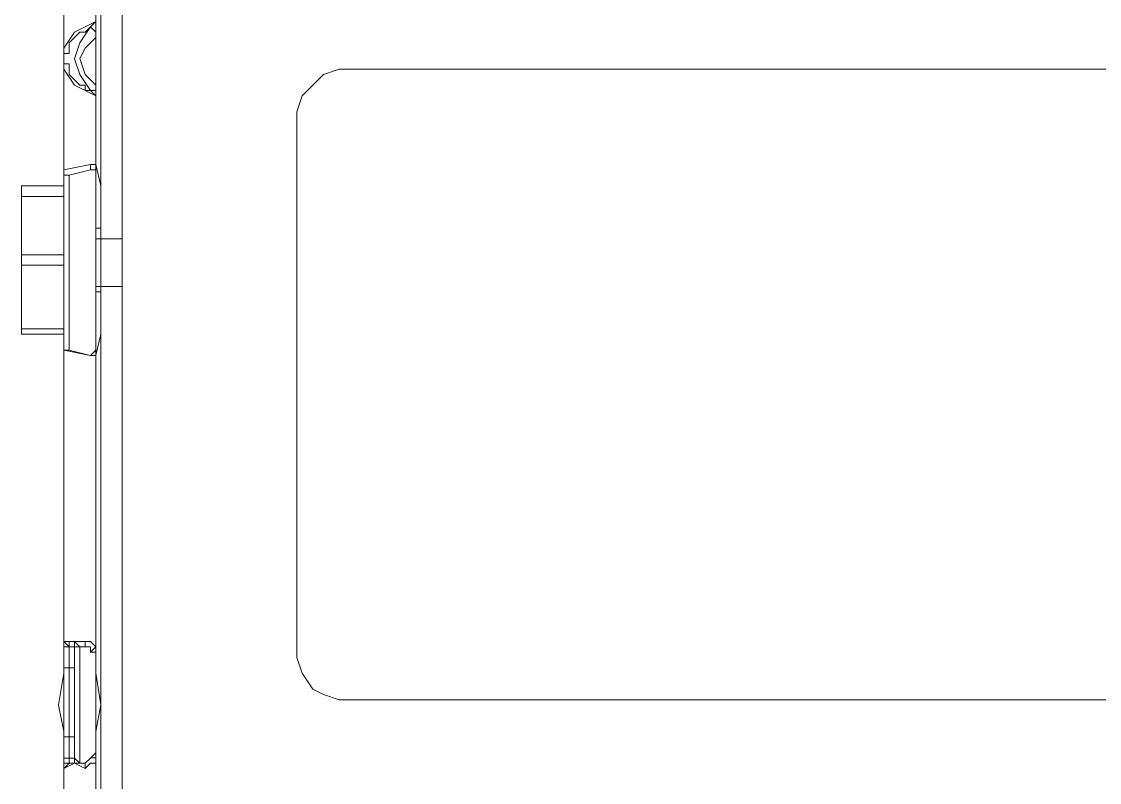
# Model space of a CAD drawing. Header units: millimetres. Extents: x 3165 to 8716, y -1118 to 2802.
# Drawn here: x 5802.1 to 5856.6, y 1619.8 to 1658.3 of the extents above; entities that cross this region are included whole.
import ezdxf

# ---------------------------------------------------------------- set-up
doc = ezdxf.new("R2010")
doc.units = ezdxf.units.MM
doc.linetypes.add('PDF_IMPORT', pattern=[1, 0.8, -0.2])
doc.layers.add('PDF_Geometry', color=7, linetype='Continuous', true_color=0x1f1916)

msp = doc.modelspace()

# ---------------------------------------------------------------- linework, layer by layer
at = {"layer": 'PDF_Geometry', "color": 0, "linetype": 'PDF_IMPORT', "lineweight": 15, "ltscale": 0.287125}
msp.add_lwpolyline([(5804.271, 1612.493), (5804.271, 1694.691)], dxfattribs=at)
at = {"layer": 'PDF_Geometry', "color": 0, "lineweight": 15}
for points in [[(5807.213, 1680.23), (5806.142, 1680.23), (5806.142, 1679.962), (5806.142, 1647.834), (5806.142, 1647.297), (5807.213, 1647.297)], [(5807.213, 1680.231), (5807.213, 1647.299), (5807.213, 1644.889), (5807.213, 1612.493), (5807.213, 1612.225), (5807.481, 1611.958), (5807.481, 1611.69), (5807.749, 1611.422), (5808.016, 1611.422), (5808.284, 1611.154), (5808.552, 1611.154), (5814.441, 1611.154)], [(5804.269, 1656.938), (5804.269, 1655.867), (5804.806, 1655.064), (5805.876, 1654.529), (5804.806, 1655.064), (5804.269, 1655.867), (5804.806, 1655.064), (5805.876, 1654.529), (5804.806, 1655.064), (5804.269, 1655.867), (5804.806, 1655.064), (5805.876, 1654.529), (5804.806, 1655.064), (5804.269, 1655.867), (5804.806, 1655.064), (5805.876, 1654.529), (5804.806, 1655.064), (5804.269, 1655.867), (5804.806, 1655.064), (5805.876, 1654.529), (5804.806, 1655.064), (5804.269, 1655.867), (5804.806, 1655.064), (5805.876, 1654.529), (5804.806, 1655.064), (5804.269, 1655.867), (5804.806, 1655.064), (5805.876, 1654.529), (5804.806, 1655.064), (5804.269, 1655.867), (5804.806, 1655.064), (5805.876, 1654.529), (5804.806, 1655.064), (5804.269, 1655.867), (5804.806, 1655.064), (5805.876, 1654.529), (5804.806, 1655.064), (5804.269, 1655.867), (5804.806, 1655.064), (5805.876, 1654.529), (5804.806, 1655.064), (5804.269, 1655.867), (5804.806, 1655.064), (5805.876, 1654.529), (5805.609, 1654.796), (5805.341, 1654.796), (5805.341, 1655.064), (5805.072, 1655.064), (5804.806, 1655.332), (5804.537, 1655.6), (5804.537, 1656.135), (5804.269, 1656.135), (5804.269, 1656.67), (5804.537, 1656.67), (5804.537, 1657.207), (5804.806, 1657.473), (5805.072, 1657.742), (5805.341, 1657.742), (5805.609, 1658.01), (5805.876, 1658.277), (5804.806, 1657.742), (5804.269, 1656.938), (5804.806, 1657.742), (5805.876, 1658.277), (5804.806, 1657.742), (5804.269, 1656.938), (5804.806, 1657.742), (5805.876, 1658.277), (5804.806, 1657.742), (5804.269, 1656.938), (5804.806, 1657.742), (5805.876, 1658.277), (5804.806, 1657.742), (5804.269, 1656.938), (5804.806, 1657.742), (5805.876, 1658.277), (5804.806, 1657.742), (5804.269, 1656.938), (5804.806, 1657.742), (5805.876, 1658.277), (5804.806, 1657.742), (5804.269, 1656.938), (5804.806, 1657.742), (5805.876, 1658.277), (5804.806, 1657.742), (5804.269, 1656.938), (5804.806, 1657.742), (5805.876, 1658.277), (5804.806, 1657.742), (5804.269, 1656.938), (5804.806, 1657.742), (5805.876, 1658.277), (5804.806, 1657.742), (5804.269, 1656.938), (5804.806, 1657.742), (5805.876, 1658.277), (5804.806, 1657.742), (5804.269, 1656.938), (5804.806, 1657.742), (5805.876, 1658.277), (5804.806, 1657.742), (5804.269, 1656.938), (5804.269, 1678.09)], [(5804.271, 1655.868), (5804.271, 1656.94), (5804.271, 1678.091)], [(5805.876, 1659.081), (5805.876, 1658.278), (5805.876, 1657.743), (5805.876, 1657.475), (5805.341, 1656.94), (5805.072, 1656.405), (5805.341, 1655.601), (5805.876, 1655.065)], [(5805.876, 1657.476), (5805.876, 1657.744), (5805.876, 1658.279)], [(5805.876, 1657.742), (5805.609, 1658.01), (5805.072, 1657.207), (5804.806, 1656.403), (5805.072, 1655.6), (5805.609, 1654.796), (5805.876, 1654.796), (5805.876, 1655.064)], [(5805.878, 1657.205), (5805.878, 1657.472), (5805.878, 1657.74)], [(5804.269, 1655.868), (5804.269, 1650.781), (5805.609, 1651.049)], [(5804.271, 1650.782), (5804.271, 1655.87)], [(5805.878, 1655.062), (5805.878, 1655.599)], [(5805.876, 1655.333), (5805.876, 1655.065), (5805.876, 1654.53), (5805.876, 1651.049)], [(5805.876, 1654.531), (5805.876, 1655.066)], [(5805.877, 1654.53), (5805.877, 1654.797), (5805.61, 1654.797)], [(5805.877, 1651.05), (5805.877, 1654.531)], [(5804.269, 1650.781), (5804.269, 1650.513)], [(5804.271, 1650.781), (5804.271, 1650.513), (5804.539, 1650.513)], [(5804.271, 1650.781), (5804.271, 1650.513), (5804.539, 1650.513)], [(5804.271, 1650.781), (5804.271, 1650.513), (5804.539, 1650.513)], [(5804.271, 1650.781), (5804.271, 1650.513), (5804.539, 1650.513)], [(5804.271, 1650.781), (5804.271, 1650.513), (5804.539, 1650.513)], [(5804.271, 1650.781), (5804.271, 1650.513), (5804.539, 1650.513)], [(5804.271, 1650.781), (5804.271, 1650.513), (5804.539, 1650.513)], [(5804.271, 1650.781), (5804.271, 1650.513), (5804.539, 1650.513)], [(5804.271, 1650.781), (5804.271, 1650.513), (5804.539, 1650.513)], [(5804.271, 1650.781), (5804.271, 1650.513), (5804.539, 1650.513)], [(5804.271, 1650.781), (5804.271, 1650.513), (5804.539, 1650.513)], [(5804.271, 1650.781), (5804.271, 1650.513), (5804.539, 1650.513)], [(5804.271, 1650.781), (5804.271, 1650.513), (5804.539, 1650.513)], [(5804.271, 1650.781), (5804.271, 1650.513), (5804.539, 1650.513)], [(5804.271, 1650.781), (5804.271, 1650.513), (5804.539, 1650.513)], [(5804.271, 1650.781), (5804.271, 1650.513), (5804.539, 1650.513)], [(5804.271, 1650.781), (5804.271, 1650.513), (5804.539, 1650.513)], [(5804.271, 1650.781), (5804.271, 1650.513)], [(5805.876, 1647.3), (5805.876, 1647.836), (5805.876, 1650.781), (5805.609, 1650.781), (5804.537, 1650.513), (5804.537, 1641.678), (5805.609, 1641.409), (5805.876, 1641.678), (5805.876, 1644.622), (5805.876, 1644.89)], [(5805.61, 1650.781), (5805.877, 1650.781), (5805.877, 1651.049)], [(5805.877, 1651.048), (5805.61, 1651.048)], [(5805.877, 1651.048), (5805.61, 1651.048)], [(5805.877, 1651.048), (5805.61, 1651.048)], [(5805.877, 1651.048), (5805.61, 1651.048)], [(5805.877, 1651.048), (5805.61, 1651.048)], [(5805.877, 1651.048), (5805.61, 1651.048)], [(5805.877, 1651.048), (5805.61, 1651.048)], [(5805.877, 1651.048), (5805.61, 1651.048)], [(5805.877, 1651.048), (5805.61, 1651.048)], [(5805.877, 1651.048), (5805.61, 1651.048)], [(5805.877, 1651.048), (5805.61, 1651.048)], [(5805.877, 1651.048), (5805.61, 1651.048)], [(5805.877, 1651.048), (5805.61, 1651.048)], [(5805.877, 1651.048), (5805.61, 1651.048)], [(5805.877, 1651.048), (5805.61, 1651.048)], [(5805.877, 1651.048), (5805.61, 1651.048)], [(5805.877, 1651.048), (5805.61, 1651.048)], [(5805.61, 1650.78), (5805.61, 1651.048)], [(5806.144, 1647.836), (5806.144, 1649.978), (5805.876, 1651.049)], [(5806.144, 1647.836), (5806.144, 1649.978), (5805.876, 1651.049)], [(5806.144, 1647.836), (5806.144, 1649.978), (5805.876, 1651.049)], [(5806.144, 1647.836), (5806.144, 1649.978), (5805.876, 1651.049)], [(5806.144, 1647.836), (5806.144, 1649.978), (5805.876, 1651.049)], [(5806.144, 1647.836), (5806.144, 1649.978), (5805.876, 1651.049)], [(5806.144, 1647.836), (5806.144, 1649.978), (5805.876, 1651.049)], [(5806.144, 1647.836), (5806.144, 1649.978), (5805.876, 1651.049)], [(5806.144, 1647.836), (5806.144, 1649.978), (5805.876, 1651.049)], [(5806.144, 1647.836), (5806.144, 1649.978), (5805.876, 1651.049)], [(5806.144, 1647.836), (5806.144, 1649.978), (5805.876, 1651.049)], [(5806.144, 1647.836), (5806.144, 1649.978), (5805.876, 1651.049)], [(5806.144, 1647.836), (5806.144, 1649.978), (5805.876, 1651.049)], [(5806.144, 1647.836), (5806.144, 1649.978), (5805.876, 1651.049)], [(5806.144, 1647.836), (5806.144, 1649.978), (5805.876, 1651.049)], [(5806.144, 1647.836), (5806.144, 1649.978), (5805.876, 1651.049)], [(5806.144, 1647.836), (5806.144, 1649.978), (5805.876, 1651.049)], [(5805.876, 1650.781), (5805.876, 1651.049)], [(5804.54, 1650.513), (5804.272, 1650.513), (5804.272, 1641.944), (5804.272, 1641.678), (5804.54, 1641.678)], [(5802.13, 1648.641), (5802.13, 1649.979), (5802.13, 1649.444)], [(5804.272, 1649.979), (5802.13, 1649.979)], [(5804.272, 1649.444), (5802.13, 1649.444), (5802.13, 1648.641), (5802.13, 1647.301)], [(5806.145, 1647.838), (5805.877, 1647.838)], [(5802.13, 1646.498), (5802.13, 1647.301), (5802.13, 1644.892), (5802.13, 1645.963)], [(5806.144, 1644.89), (5805.876, 1644.89), (5805.876, 1647.3), (5806.144, 1647.3)], [(5806.142, 1647.297), (5806.142, 1644.888), (5807.213, 1644.888)], [(5804.272, 1646.498), (5802.13, 1646.498), (5802.13, 1645.963), (5804.272, 1645.963)], [(5802.13, 1644.892), (5802.13, 1643.82), (5802.13, 1642.75), (5804.272, 1642.75)], [(5806.141, 1644.888), (5806.141, 1644.353), (5806.141, 1612.492), (5807.211, 1612.492)], [(5806.145, 1644.357), (5806.145, 1644.624), (5805.877, 1644.624)], [(5805.877, 1641.412), (5806.145, 1642.483), (5806.145, 1644.358)], [(5805.877, 1641.412), (5806.145, 1642.483), (5806.145, 1644.358)], [(5805.877, 1641.412), (5806.145, 1642.483), (5806.145, 1644.358)], [(5805.877, 1641.412), (5806.145, 1642.483), (5806.145, 1644.358)], [(5805.877, 1641.412), (5806.145, 1642.483), (5806.145, 1644.358)], [(5805.877, 1641.412), (5806.145, 1642.483), (5806.145, 1644.358)], [(5805.877, 1641.412), (5806.145, 1642.483), (5806.145, 1644.358)], [(5805.877, 1641.412), (5806.145, 1642.483), (5806.145, 1644.358)], [(5805.877, 1641.412), (5806.145, 1642.483), (5806.145, 1644.358)], [(5805.877, 1641.412), (5806.145, 1642.483), (5806.145, 1644.358)], [(5805.877, 1641.412), (5806.145, 1642.483), (5806.145, 1644.358)], [(5805.877, 1641.412), (5806.145, 1642.483), (5806.145, 1644.358)], [(5805.877, 1641.412), (5806.145, 1642.483), (5806.145, 1644.358)], [(5805.877, 1641.412), (5806.145, 1642.483), (5806.145, 1644.358)], [(5805.877, 1641.412), (5806.145, 1642.483), (5806.145, 1644.358)], [(5805.877, 1641.412), (5806.145, 1642.483), (5806.145, 1644.358)], [(5805.877, 1641.412), (5806.145, 1642.483), (5806.145, 1644.358)], [(5802.13, 1642.75), (5802.13, 1642.482), (5802.13, 1643.82)], [(5802.13, 1642.482), (5804.272, 1642.482)], [(5804.269, 1641.946), (5804.269, 1641.679)], [(5805.609, 1641.409), (5804.269, 1641.678), (5804.269, 1626.952), (5804.806, 1626.952), (5805.341, 1626.952)], [(5804.539, 1626.685), (5804.271, 1626.953), (5804.271, 1641.679)], [(5804.539, 1641.678), (5804.271, 1641.678)], [(5804.539, 1641.678), (5804.271, 1641.678)], [(5804.539, 1641.678), (5804.271, 1641.678)], [(5804.539, 1641.678), (5804.271, 1641.678)], [(5804.539, 1641.678), (5804.271, 1641.678)], [(5804.539, 1641.678), (5804.271, 1641.678)], [(5804.539, 1641.678), (5804.271, 1641.678)], [(5804.539, 1641.678), (5804.271, 1641.678)], [(5804.539, 1641.678), (5804.271, 1641.678)], [(5804.539, 1641.678), (5804.271, 1641.678)], [(5804.539, 1641.678), (5804.271, 1641.678)], [(5804.539, 1641.678), (5804.271, 1641.678)], [(5804.539, 1641.678), (5804.271, 1641.678)], [(5804.539, 1641.678), (5804.271, 1641.678)], [(5804.539, 1641.678), (5804.271, 1641.678)], [(5804.539, 1641.678), (5804.271, 1641.678)], [(5804.539, 1641.678), (5804.271, 1641.678)], [(5805.61, 1641.409), (5805.877, 1641.409), (5805.877, 1626.684), (5805.877, 1626.417)], [(5805.61, 1641.408), (5805.877, 1641.408)], [(5805.61, 1641.408), (5805.877, 1641.408)], [(5805.61, 1641.408), (5805.877, 1641.408)], [(5805.61, 1641.408), (5805.877, 1641.408)], [(5805.61, 1641.408), (5805.877, 1641.408)], [(5805.61, 1641.408), (5805.877, 1641.408)], [(5805.61, 1641.408), (5805.877, 1641.408)], [(5805.61, 1641.408), (5805.877, 1641.408)], [(5805.61, 1641.408), (5805.877, 1641.408)], [(5805.61, 1641.408), (5805.877, 1641.408)], [(5805.61, 1641.408), (5805.877, 1641.408)], [(5805.61, 1641.408), (5805.877, 1641.408)], [(5805.61, 1641.408), (5805.877, 1641.408)], [(5805.61, 1641.408), (5805.877, 1641.408)], [(5805.61, 1641.408), (5805.877, 1641.408)], [(5805.61, 1641.408), (5805.877, 1641.408)], [(5805.61, 1641.408), (5805.877, 1641.408)], [(5805.876, 1641.409), (5805.876, 1641.678)], [(5805.877, 1641.413), (5805.877, 1626.421), (5805.877, 1625.349), (5806.145, 1623.743), (5805.877, 1622.404), (5805.877, 1621.065), (5805.877, 1622.404), (5806.145, 1623.743), (5805.877, 1625.349), (5805.877, 1626.421), (5805.877, 1625.349), (5806.145, 1623.743), (5805.877, 1622.404), (5805.877, 1621.065), (5805.877, 1622.404), (5806.145, 1623.743), (5805.877, 1625.349), (5805.877, 1626.421), (5805.877, 1625.349), (5806.145, 1623.743), (5805.877, 1622.404), (5805.877, 1621.065), (5805.877, 1622.404), (5806.145, 1623.743), (5805.877, 1625.349), (5805.877, 1626.421), (5805.877, 1625.349), (5806.145, 1623.743), (5805.877, 1622.404), (5805.877, 1621.065), (5805.877, 1622.404), (5806.145, 1623.743), (5805.877, 1625.349), (5805.877, 1626.421), (5805.877, 1625.349), (5806.145, 1623.743), (5805.877, 1622.404), (5805.877, 1621.065), (5805.877, 1622.404), (5806.145, 1623.743), (5805.877, 1625.349), (5805.877, 1626.421), (5805.877, 1625.349), (5806.145, 1623.743), (5805.877, 1622.404), (5805.877, 1621.065), (5805.877, 1622.404), (5806.145, 1623.743), (5805.877, 1625.349), (5805.877, 1626.421), (5805.877, 1625.349), (5806.145, 1623.743), (5805.877, 1622.404), (5805.877, 1621.065), (5805.877, 1622.404), (5806.145, 1623.743), (5805.877, 1625.349), (5805.877, 1626.421), (5805.877, 1625.349), (5806.145, 1623.743), (5805.877, 1622.404), (5805.877, 1621.065), (5805.877, 1622.404), (5806.145, 1623.743), (5805.877, 1625.349), (5805.877, 1626.421), (5805.877, 1625.349), (5806.145, 1623.743), (5805.877, 1622.404), (5805.877, 1621.065), (5805.877, 1622.404), (5806.145, 1623.743), (5805.877, 1625.349), (5805.877, 1626.421), (5805.877, 1625.349), (5806.145, 1623.743), (5805.877, 1622.404), (5805.877, 1621.065), (5805.877, 1622.404), (5806.145, 1623.743), (5805.877, 1625.349), (5805.877, 1626.421), (5805.877, 1625.349), (5806.145, 1623.743), (5805.877, 1622.404), (5805.877, 1621.065), (5805.877, 1615.175)], [(5804.806, 1621.061), (5804.806, 1622.133), (5804.806, 1623.739), (5804.806, 1625.614), (5804.537, 1625.614), (5804.269, 1625.614), (5804.269, 1625.346), (5804.002, 1623.739), (5804.269, 1622.4), (5804.269, 1625.346), (5804.269, 1626.684), (5804.537, 1626.684), (5804.537, 1626.952), (5804.537, 1626.684), (5804.537, 1626.952), (5804.537, 1626.684), (5804.537, 1626.952), (5804.537, 1626.684), (5804.537, 1626.952), (5804.537, 1626.684), (5804.537, 1626.952), (5804.537, 1626.684), (5804.537, 1626.952), (5804.537, 1626.684), (5804.537, 1626.952), (5804.537, 1626.684), (5804.537, 1626.952), (5804.537, 1626.684), (5804.537, 1626.952), (5804.537, 1626.684), (5804.537, 1626.952)], [(5804.806, 1626.952), (5804.806, 1626.684), (5804.806, 1626.952), (5804.806, 1626.684), (5804.806, 1626.952), (5804.806, 1626.684), (5804.806, 1626.952), (5804.806, 1626.684), (5804.806, 1626.952), (5804.806, 1626.684), (5804.806, 1626.952), (5804.806, 1626.684), (5804.806, 1626.952), (5804.806, 1626.684), (5804.806, 1626.952), (5804.806, 1626.684), (5804.806, 1626.952), (5804.806, 1626.684), (5804.806, 1626.952), (5804.806, 1626.684), (5804.806, 1626.952), (5804.806, 1626.684), (5804.537, 1626.684), (5804.537, 1626.952), (5804.269, 1626.952)], [(5804.271, 1626.952), (5804.271, 1626.684)], [(5804.271, 1626.952), (5804.271, 1626.684)], [(5804.271, 1626.952), (5804.271, 1626.684)], [(5804.271, 1626.952), (5804.271, 1626.684)], [(5804.271, 1626.952), (5804.271, 1626.684)], [(5804.271, 1626.952), (5804.271, 1626.684)], [(5804.271, 1626.952), (5804.271, 1626.684)], [(5804.271, 1626.952), (5804.271, 1626.684)], [(5804.271, 1626.952), (5804.271, 1626.684)], [(5804.271, 1626.952), (5804.271, 1626.684)], [(5804.271, 1626.952), (5804.271, 1626.684)], [(5804.271, 1626.952), (5804.271, 1626.684)], [(5804.271, 1626.952), (5804.271, 1626.684)], [(5804.271, 1626.952), (5804.271, 1626.684)], [(5804.271, 1626.952), (5804.271, 1626.684)], [(5804.271, 1626.952), (5804.271, 1626.684)], [(5804.271, 1626.952), (5804.271, 1626.684)], [(5804.271, 1626.952), (5804.539, 1626.952)], [(5804.806, 1625.614), (5804.806, 1626.684), (5804.537, 1626.684), (5804.537, 1625.614), (5804.537, 1622.133), (5804.537, 1621.061), (5804.537, 1620.793), (5804.537, 1621.061), (5804.537, 1620.793), (5804.537, 1621.061), (5804.537, 1620.793), (5804.537, 1621.061), (5804.537, 1620.793), (5804.537, 1621.061), (5804.537, 1620.793), (5804.537, 1621.061), (5804.537, 1620.793), (5804.537, 1621.061), (5804.537, 1620.793), (5804.537, 1621.061), (5804.537, 1620.793), (5804.537, 1621.061), (5804.537, 1620.793)], [(5804.539, 1626.684), (5804.539, 1626.952)], [(5805.072, 1620.793), (5804.806, 1621.061), (5804.806, 1626.684), (5805.072, 1626.684)], [(5804.807, 1626.952), (5805.074, 1626.684)], [(5804.807, 1626.952), (5805.074, 1626.684)], [(5804.807, 1626.952), (5805.074, 1626.684)], [(5804.807, 1626.952), (5805.074, 1626.684)], [(5804.807, 1626.952), (5805.074, 1626.684)], [(5804.807, 1626.952), (5805.074, 1626.684)], [(5804.807, 1626.952), (5805.074, 1626.684)], [(5804.807, 1626.952), (5805.074, 1626.684)], [(5804.807, 1626.952), (5805.074, 1626.684)], [(5804.807, 1626.952), (5805.074, 1626.684)], [(5804.807, 1626.952), (5805.074, 1626.684)], [(5804.807, 1626.952), (5805.074, 1626.684)], [(5804.807, 1626.952), (5805.074, 1626.684)], [(5804.807, 1626.952), (5805.074, 1626.684)], [(5804.807, 1626.952), (5805.074, 1626.684)], [(5804.807, 1626.952), (5805.074, 1626.684)], [(5804.807, 1626.952), (5805.074, 1626.684)], [(5804.807, 1626.684), (5804.807, 1626.952)], [(5805.878, 1626.149), (5805.878, 1626.417), (5805.611, 1626.417), (5805.611, 1626.684), (5805.343, 1626.684), (5805.075, 1626.684), (5805.075, 1620.793), (5805.343, 1620.793), (5805.611, 1621.061), (5805.878, 1621.33)], [(5805.876, 1626.684), (5805.609, 1626.952), (5805.341, 1626.952)], [(5805.876, 1626.684), (5805.609, 1626.952), (5805.341, 1626.952)], [(5805.876, 1626.684), (5805.609, 1626.952), (5805.341, 1626.952)], [(5805.876, 1626.684), (5805.609, 1626.952), (5805.341, 1626.952)], [(5805.876, 1626.684), (5805.609, 1626.952), (5805.341, 1626.952)], [(5805.876, 1626.684), (5805.609, 1626.952), (5805.341, 1626.952)], [(5805.876, 1626.684), (5805.609, 1626.952), (5805.341, 1626.952)], [(5805.876, 1626.684), (5805.609, 1626.952), (5805.341, 1626.952)], [(5805.876, 1626.684), (5805.609, 1626.952), (5805.341, 1626.952)], [(5805.876, 1626.684), (5805.609, 1626.952), (5805.341, 1626.952)], [(5805.876, 1626.684), (5805.609, 1626.952), (5805.341, 1626.952)], [(5805.876, 1626.684), (5805.609, 1626.952), (5805.341, 1626.952)], [(5805.876, 1626.684), (5805.609, 1626.952), (5805.341, 1626.952)], [(5805.876, 1626.684), (5805.609, 1626.952), (5805.341, 1626.952)], [(5805.876, 1626.684), (5805.609, 1626.952), (5805.341, 1626.952)], [(5805.876, 1626.684), (5805.609, 1626.952), (5805.341, 1626.952)], [(5805.876, 1626.684), (5805.609, 1626.952), (5805.341, 1626.952), (5805.341, 1626.684)], [(5805.61, 1626.417), (5805.877, 1626.684)], [(5804.269, 1622.4), (5804.269, 1622.133), (5804.537, 1622.133), (5804.806, 1622.133)], [(5804.269, 1622.133), (5804.269, 1621.061), (5804.537, 1621.061), (5804.806, 1621.061), (5804.806, 1620.793), (5804.537, 1620.793), (5804.269, 1620.526)], [(5805.878, 1621.061), (5805.878, 1621.33), (5805.878, 1621.596)], [(5805.341, 1620.526), (5804.806, 1620.793), (5804.269, 1620.526), (5804.269, 1613.028)], [(5804.271, 1621.061), (5804.271, 1620.526)], [(5804.271, 1621.061), (5804.271, 1620.526)], [(5804.271, 1621.061), (5804.271, 1620.526)], [(5804.271, 1621.061), (5804.271, 1620.526)], [(5804.271, 1621.061), (5804.271, 1620.526)], [(5804.271, 1621.061), (5804.271, 1620.526)], [(5804.271, 1621.061), (5804.271, 1620.526)], [(5804.271, 1621.061), (5804.271, 1620.526)], [(5804.271, 1621.061), (5804.271, 1620.526)], [(5804.271, 1621.061), (5804.271, 1620.526)], [(5804.271, 1621.061), (5804.271, 1620.526)], [(5804.271, 1621.061), (5804.271, 1620.526)], [(5804.271, 1621.061), (5804.271, 1620.526)], [(5804.271, 1621.061), (5804.271, 1620.526)], [(5804.271, 1621.061), (5804.271, 1620.526)], [(5804.271, 1621.061), (5804.271, 1620.526)], [(5804.271, 1621.061), (5804.271, 1620.526)], [(5804.271, 1613.029), (5804.271, 1620.528), (5804.271, 1620.795), (5804.539, 1620.795)], [(5804.539, 1620.793), (5804.271, 1620.793), (5804.271, 1620.526)], [(5804.539, 1621.061), (5804.539, 1620.793)], [(5804.539, 1621.061), (5804.539, 1620.793)], [(5804.807, 1620.793), (5804.807, 1621.061)], [(5804.807, 1620.793), (5804.807, 1621.061)], [(5804.807, 1620.793), (5804.807, 1621.061)], [(5804.807, 1620.793), (5804.807, 1621.061)], [(5804.807, 1620.793), (5804.807, 1621.061)], [(5804.807, 1620.793), (5804.807, 1621.061)], [(5804.807, 1620.793), (5804.807, 1621.061)], [(5804.807, 1620.793), (5804.807, 1621.061)], [(5804.807, 1620.793), (5804.807, 1621.061)], [(5804.807, 1620.793), (5804.807, 1621.061)], [(5804.807, 1620.793), (5804.807, 1621.061)], [(5804.807, 1620.793), (5804.807, 1621.061)], [(5804.807, 1620.793), (5804.807, 1621.061)], [(5804.807, 1620.793), (5804.807, 1621.061)], [(5804.807, 1620.793), (5804.807, 1621.061)], [(5804.807, 1620.793), (5804.807, 1621.061)], [(5804.807, 1620.793), (5804.807, 1621.061)], [(5804.807, 1620.793), (5804.807, 1621.061)], [(5804.807, 1620.793), (5804.807, 1621.061)], [(5804.807, 1620.793), (5804.807, 1621.061)], [(5804.807, 1620.793), (5804.807, 1621.061)], [(5804.807, 1620.793), (5804.807, 1621.061)], [(5805.074, 1620.793), (5804.807, 1620.793)], [(5805.074, 1620.793), (5804.807, 1620.793)], [(5805.074, 1620.793), (5804.807, 1620.793)], [(5805.074, 1620.793), (5804.807, 1620.793)], [(5805.074, 1620.793), (5804.807, 1620.793)], [(5805.074, 1620.793), (5804.807, 1620.793)], [(5805.074, 1620.793), (5804.807, 1620.793)], [(5805.074, 1620.793), (5804.807, 1620.793)], [(5805.074, 1620.793), (5804.807, 1620.793)], [(5805.074, 1620.793), (5804.807, 1620.793)], [(5805.074, 1620.793), (5804.807, 1620.793)], [(5805.074, 1620.793), (5804.807, 1620.793)], [(5805.074, 1620.793), (5804.807, 1620.793)], [(5805.074, 1620.793), (5804.807, 1620.793)], [(5805.074, 1620.793), (5804.807, 1620.793)], [(5805.074, 1620.793), (5804.807, 1620.793)], [(5805.074, 1620.793), (5804.807, 1620.793)], [(5805.341, 1620.526), (5805.609, 1620.793), (5805.876, 1620.793)], [(5805.341, 1620.526), (5805.609, 1620.793), (5805.876, 1620.793)], [(5805.341, 1620.526), (5805.609, 1620.793), (5805.876, 1620.793)], [(5805.341, 1620.526), (5805.609, 1620.793), (5805.876, 1620.793)], [(5805.341, 1620.526), (5805.609, 1620.793), (5805.876, 1620.793)], [(5805.341, 1620.526), (5805.609, 1620.793), (5805.876, 1620.793)], [(5805.341, 1620.526), (5805.609, 1620.793), (5805.876, 1620.793)], [(5805.341, 1620.526), (5805.609, 1620.793), (5805.876, 1620.793)], [(5805.341, 1620.526), (5805.609, 1620.793), (5805.876, 1620.793)], [(5805.341, 1620.526), (5805.609, 1620.793), (5805.876, 1620.793)], [(5805.341, 1620.526), (5805.609, 1620.793), (5805.876, 1620.793)], [(5805.341, 1620.526), (5805.609, 1620.793), (5805.876, 1620.793)], [(5805.341, 1620.526), (5805.609, 1620.793), (5805.876, 1620.793)], [(5805.341, 1620.526), (5805.609, 1620.793), (5805.876, 1620.793)], [(5805.341, 1620.526), (5805.609, 1620.793), (5805.876, 1620.793)], [(5805.341, 1620.526), (5805.609, 1620.793), (5805.876, 1620.793)], [(5805.341, 1620.526), (5805.609, 1620.793), (5805.876, 1620.793)], [(5805.341, 1620.793), (5805.341, 1620.526)], [(5805.877, 1621.063), (5805.877, 1620.795), (5805.877, 1621.063), (5805.61, 1621.063)], [(5805.877, 1615.44), (5805.877, 1620.796)]]:
    msp.add_lwpolyline(points, dxfattribs=at)
for points in [[(5902.784, 1653.724), (5902.516, 1654.527), (5902.249, 1655.062), (5901.445, 1655.599), (5900.642, 1655.866), (5818.188, 1655.866), (5817.385, 1655.599), (5816.85, 1655.062), (5816.315, 1654.527), (5816.046, 1653.724), (5816.046, 1626.146), (5816.315, 1625.344), (5816.85, 1624.541), (5817.385, 1624.273), (5818.188, 1624.005), (5899.571, 1624.005), (5902.784, 1627.217)], [(5804.539, 1650.513), (5804.271, 1650.513), (5804.271, 1650.781), (5804.271, 1650.513)], [(5804.539, 1650.513), (5804.271, 1650.513), (5804.271, 1650.781), (5804.271, 1650.513)], [(5805.61, 1651.048), (5805.877, 1651.048)], [(5805.61, 1651.048), (5805.877, 1651.048)], [(5805.876, 1651.049), (5806.144, 1649.978), (5806.144, 1647.836), (5806.144, 1649.978)], [(5805.876, 1651.049), (5806.144, 1649.978), (5806.144, 1647.836), (5806.144, 1649.978)], [(5806.145, 1644.358), (5806.145, 1642.483), (5805.877, 1641.412), (5806.145, 1642.483)], [(5806.145, 1644.358), (5806.145, 1642.483), (5805.877, 1641.412), (5806.145, 1642.483)], [(5804.271, 1641.678), (5804.539, 1641.678)], [(5804.271, 1641.678), (5804.539, 1641.678)], [(5805.877, 1641.408), (5805.61, 1641.408)], [(5805.877, 1641.408), (5805.61, 1641.408)], [(5804.271, 1626.684), (5804.271, 1626.952)], [(5804.271, 1626.684), (5804.271, 1626.952)], [(5804.537, 1626.684), (5804.537, 1626.952)], [(5805.074, 1626.684), (5804.807, 1626.952)], [(5805.074, 1626.684), (5804.807, 1626.952)], [(5805.341, 1626.952), (5805.609, 1626.952), (5805.876, 1626.684), (5805.609, 1626.952)], [(5805.341, 1626.952), (5805.609, 1626.952), (5805.876, 1626.684), (5805.609, 1626.952)], [(5804.271, 1620.526), (5804.271, 1621.061)], [(5804.271, 1620.526), (5804.271, 1621.061)], [(5804.537, 1620.793), (5804.537, 1621.061)], [(5804.807, 1620.793), (5805.074, 1620.793)], [(5804.807, 1620.793), (5805.074, 1620.793)], [(5805.876, 1620.793), (5805.609, 1620.793), (5805.341, 1620.526), (5805.609, 1620.793)], [(5805.876, 1620.793), (5805.609, 1620.793), (5805.341, 1620.526), (5805.609, 1620.793)]]:
    msp.add_lwpolyline(points, close=True, dxfattribs=at)
for points in [[(5805.876, 1657.475), (5805.876, 1656.761), (5805.876, 1656.047), (5805.876, 1655.333)], [(5805.878, 1655.599), (5805.878, 1656.134), (5805.878, 1656.67), (5805.878, 1657.205)], [(5805.878, 1621.596), (5805.878, 1623.114), (5805.878, 1624.631), (5805.878, 1626.149)]]:
    msp.add_open_spline(points, degree=3, dxfattribs=at)

doc.saveas('drawing.dxf')
